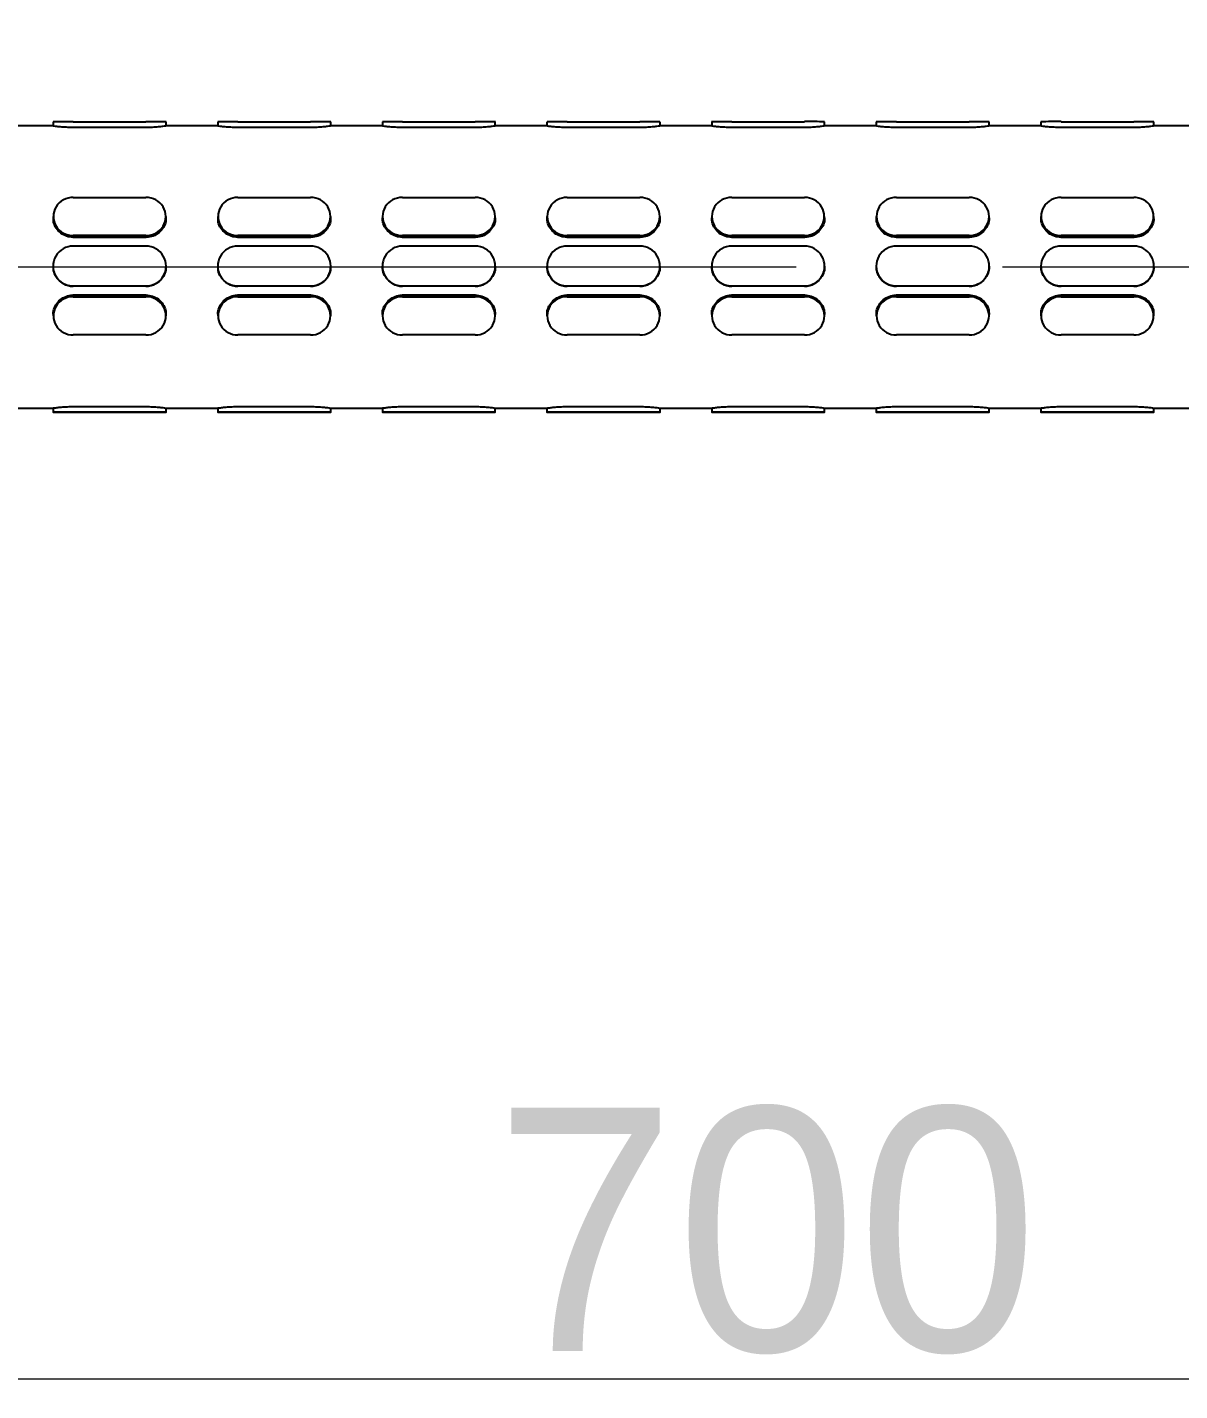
# Model space of a CAD drawing. Extents: x 0 to 3611, y 0 to 2646.
# Drawn here: x 597.8 to 739.7, y 898.7 to 1066.6 of the extents above; entities that cross this region are included whole.
import ezdxf

# ---------------------------------------------------------------- set-up
doc = ezdxf.new("R2010")
doc.units = 0
doc.header["$LTSCALE"] = 10
doc.header["$MEASUREMENT"] = 0
doc.header["$PDMODE"] = 3
doc.header["$PDSIZE"] = -10
doc.linetypes.add('CENTERX2', pattern=[20.32, 12.7, -2.54, 2.54, -2.54])
doc.layers.get('0').update_dxf_attribs({"linetype": 'CONTINUOUS'})
doc.layers.get('DEFPOINTS').update_dxf_attribs({"linetype": 'CONTINUOUS'})
doc.layers.add('10', color=7, linetype='CONTINUOUS')
doc.styles.add('Daelim Dimension', font='')
doc.styles.get('Daelim Dimension').set_extended_font_data('나눔고딕')
doc.dimstyles.new('DEFAULT', dxfattribs={"dimscale": 2, "dimtxt": 2, "dimasz": 2, "dimexe": 0, "dimexo": 2, "dimgap": 1, "dimtad": 1, "dimdec": 0, "dimzin": 9, "dimdsep": 46, "dimtxsty": 'Daelim Dimension', "dimcen": 0.5, "dimclrd": 5, "dimclre": 5, "dimclrt": 256, "dimadec": 1, "dimazin": 0, "dimtfac": 1, "dimtdec": 0, "dimtix": 1, "dimtmove": 0, "dimatfit": 3, "dimfxl": 1, "dimtolj": 1, "dimtzin": 1, "dimlwd": 9, "dimlwe": 9, "dimarcsym": 0})

# ---------------------------------------------------------------- blocks, each defined once
blk = doc.blocks.new('*D6')
at = {"color": 5, "lineweight": 9, "transparency": 16777216}
for p, q in [((428.79, 1059.25), (428.79, 1196.62)), ((432.79, 1196.62), (1034.79, 1196.62)), ((1038.79, 1058.5), (1038.79, 1196.62))]:
    blk.add_line(p, q, dxfattribs=at)
at = {"color": 5, "transparency": 16777216}
for points in [[(432.79, 1197.28), (432.79, 1195.95), (428.79, 1196.62)], [(1034.79, 1197.28), (1034.79, 1195.95), (1038.79, 1196.62)]]:
    blk.add_solid(points, dxfattribs=at)
at = {"layer": 'DEFPOINTS', "color": 0, "transparency": 16777216}
for p in [(1038.79, 1196.62), (428.79, 1055.25), (1038.79, 1054.5)]:
    blk.add_point(p, dxfattribs=at)
at = {"color": 7, "transparency": 16777216, "insert": (733.79, 1214.95), "char_height": 30, "attachment_point": 5, "style": 'Daelim Dimension'}
blk.add_mtext('\\A1;610', dxfattribs=at)
blk = doc.blocks.new('*D2')
at = {"color": 5, "lineweight": 9, "transparency": 16777216}
for p, q in [((338.79, 1056.59), (338.79, 900.12)), ((1038.79, 1033.02), (1038.79, 900.12)), ((342.79, 900.12), (1034.79, 900.12))]:
    blk.add_line(p, q, dxfattribs=at)
at = {"color": 5, "transparency": 16777216}
for points in [[(342.79, 900.79), (342.79, 899.45), (338.79, 900.12)], [(1034.79, 900.79), (1034.79, 899.45), (1038.79, 900.12)]]:
    blk.add_solid(points, dxfattribs=at)
at = {"layer": 'DEFPOINTS', "color": 0, "transparency": 16777216}
for p in [(338.79, 1060.59), (1038.79, 1037.02), (1038.79, 900.12)]:
    blk.add_point(p, dxfattribs=at)
at = {"color": 7, "transparency": 16777216, "insert": (688.79, 918.34), "char_height": 30, "attachment_point": 5, "style": 'Daelim Dimension'}
blk.add_mtext('\\A1;700', dxfattribs=at)

msp = doc.modelspace()

# ---------------------------------------------------------------- linework, layer by layer
at = {"color": 7, "linetype": 'Continuous', "lineweight": 25}
for p, q in [((600.95, 1055), (600.95, 1054.5)), ((603.43, 1055.01), (612.37, 1055.01)), ((614.86, 1054.5), (614.86, 1055)), ((621.22, 1055), (621.22, 1054.5)), ((623.7, 1055.01), (632.65, 1055.01)), ((635.13, 1054.5), (635.13, 1055)), ((641.49, 1055), (641.49, 1054.5)), ((643.98, 1055.01), (652.92, 1055.01)), ((655.4, 1054.5), (655.4, 1055)), ((661.76, 1055), (661.76, 1054.5)), ((664.25, 1055.01), (673.19, 1055.01)), ((675.68, 1054.5), (675.68, 1055)), ((682.04, 1055), (682.04, 1054.5)), ((684.52, 1055.01), (693.46, 1055.01)), ((695.95, 1054.5), (695.95, 1055)), ((702.31, 1055), (702.31, 1054.5)), ((704.79, 1055.01), (713.74, 1055.01)), ((716.22, 1054.5), (716.22, 1055)), ((722.58, 1055), (722.58, 1054.5)), ((725.07, 1055.01), (734.01, 1055.01)), ((736.49, 1054.5), (736.49, 1055)), ((600.97, 1054.5), (594.55, 1054.5)), ((603.43, 1054.34), (612.37, 1054.34)), ((621.24, 1054.5), (614.82, 1054.5)), ((623.7, 1054.34), (632.65, 1054.34)), ((641.52, 1054.5), (635.09, 1054.5)), ((643.98, 1054.34), (652.92, 1054.34)), ((661.79, 1054.5), (655.37, 1054.5)), ((664.25, 1054.34), (673.19, 1054.34)), ((682.06, 1054.5), (675.64, 1054.5)), ((684.52, 1054.34), (693.46, 1054.34)), ((702.33, 1054.5), (695.91, 1054.5)), ((704.79, 1054.34), (713.74, 1054.34)), ((722.61, 1054.5), (716.18, 1054.5)), ((725.07, 1054.34), (734.01, 1054.34)), ((742.88, 1054.5), (736.46, 1054.5)), ((603.43, 1045.66), (612.37, 1045.66)), ((623.7, 1045.66), (632.65, 1045.66)), ((643.98, 1045.66), (652.92, 1045.66)), ((664.25, 1045.66), (673.19, 1045.66)), ((684.52, 1045.66), (693.46, 1045.66)), ((704.79, 1045.66), (713.74, 1045.66)), ((725.07, 1045.66), (734.01, 1045.66)), ((600.95, 1043.33), (600.95, 1043.15)), ((614.86, 1043.15), (614.86, 1043.33)), ((621.22, 1043.33), (621.22, 1043.15)), ((635.13, 1043.15), (635.13, 1043.33)), ((641.49, 1043.33), (641.49, 1043.15)), ((655.4, 1043.15), (655.4, 1043.33)), ((661.76, 1043.33), (661.76, 1043.15)), ((675.68, 1043.15), (675.68, 1043.33)), ((682.04, 1043.33), (682.04, 1043.15)), ((695.95, 1043.15), (695.95, 1043.33)), ((702.31, 1043.33), (702.31, 1043.15)), ((716.22, 1043.15), (716.22, 1043.33)), ((722.58, 1043.33), (722.58, 1043.15)), ((736.49, 1043.15), (736.49, 1043.33)), ((612.37, 1041), (603.43, 1041)), ((612.37, 1040.76), (603.43, 1040.76)), ((632.65, 1041), (623.7, 1041)), ((632.65, 1040.76), (623.7, 1040.76)), ((652.92, 1041), (643.98, 1041)), ((652.92, 1040.76), (643.98, 1040.76)), ((673.19, 1041), (664.25, 1041)), ((673.19, 1040.76), (664.25, 1040.76)), ((693.46, 1041), (684.52, 1041)), ((693.46, 1040.76), (684.52, 1040.76)), ((713.74, 1041), (704.79, 1041)), ((713.74, 1040.76), (704.79, 1040.76)), ((734.01, 1041), (725.07, 1041)), ((734.01, 1040.76), (725.07, 1040.76)), ((603.43, 1039.7), (612.37, 1039.7)), ((623.7, 1039.7), (632.65, 1039.7)), ((643.98, 1039.7), (652.92, 1039.7)), ((664.25, 1039.7), (673.19, 1039.7)), ((684.52, 1039.7), (693.46, 1039.7)), ((704.79, 1039.7), (713.74, 1039.7)), ((725.07, 1039.7), (734.01, 1039.7)), ((600.95, 1037.21), (600.95, 1037.21)), ((614.86, 1037.21), (614.86, 1037.21)), ((621.22, 1037.21), (621.22, 1037.21)), ((635.13, 1037.21), (635.13, 1037.21)), ((641.49, 1037.21), (641.49, 1037.21)), ((655.4, 1037.21), (655.4, 1037.21)), ((661.76, 1037.21), (661.76, 1037.21)), ((675.68, 1037.21), (675.68, 1037.21)), ((682.04, 1037.21), (682.04, 1037.21)), ((695.95, 1037.21), (695.95, 1037.21)), ((702.31, 1037.21), (702.31, 1037.21)), ((716.22, 1037.21), (716.22, 1037.21)), ((722.58, 1037.21), (722.58, 1037.21)), ((736.49, 1037.21), (736.49, 1037.21)), ((612.37, 1034.73), (603.43, 1034.73)), ((612.37, 1034.73), (603.43, 1034.73)), ((603.43, 1033.66), (612.37, 1033.66)), ((603.43, 1033.43), (612.37, 1033.43)), ((632.65, 1034.73), (623.7, 1034.73)), ((632.65, 1034.73), (623.7, 1034.73)), ((623.7, 1033.66), (632.65, 1033.66)), ((623.7, 1033.43), (632.65, 1033.43)), ((652.92, 1034.73), (643.98, 1034.73)), ((652.92, 1034.73), (643.98, 1034.73)), ((643.98, 1033.66), (652.92, 1033.66)), ((643.98, 1033.43), (652.92, 1033.43)), ((673.19, 1034.73), (664.25, 1034.73)), ((673.19, 1034.73), (664.25, 1034.73)), ((664.25, 1033.66), (673.19, 1033.66)), ((664.25, 1033.43), (673.19, 1033.43)), ((693.46, 1034.73), (684.52, 1034.73)), ((693.46, 1034.73), (684.52, 1034.73)), ((684.52, 1033.66), (693.46, 1033.66)), ((684.52, 1033.43), (693.46, 1033.43)), ((713.74, 1034.73), (704.79, 1034.73)), ((713.74, 1034.73), (704.79, 1034.73)), ((704.79, 1033.66), (713.74, 1033.66)), ((704.79, 1033.43), (713.74, 1033.43)), ((734.01, 1034.73), (725.07, 1034.73)), ((734.01, 1034.73), (725.07, 1034.73)), ((725.07, 1033.66), (734.01, 1033.66)), ((725.07, 1033.43), (734.01, 1033.43)), ((600.95, 1031.26), (600.95, 1031.09)), ((614.86, 1031.09), (614.86, 1031.26)), ((621.22, 1031.26), (621.22, 1031.09)), ((635.13, 1031.09), (635.13, 1031.26)), ((641.49, 1031.26), (641.49, 1031.09)), ((655.4, 1031.09), (655.4, 1031.26)), ((661.76, 1031.26), (661.76, 1031.09)), ((675.68, 1031.09), (675.68, 1031.26)), ((682.04, 1031.26), (682.04, 1031.09)), ((695.95, 1031.09), (695.95, 1031.26)), ((702.31, 1031.26), (702.31, 1031.09)), ((716.22, 1031.09), (716.22, 1031.26)), ((722.58, 1031.26), (722.58, 1031.09)), ((736.49, 1031.09), (736.49, 1031.26)), ((612.37, 1028.75), (603.43, 1028.75)), ((632.65, 1028.75), (623.7, 1028.75)), ((652.92, 1028.75), (643.98, 1028.75)), ((673.19, 1028.75), (664.25, 1028.75)), ((693.46, 1028.75), (684.52, 1028.75)), ((713.74, 1028.75), (704.79, 1028.75)), ((734.01, 1028.75), (725.07, 1028.75)), ((594.56, 1019.72), (600.98, 1019.72)), ((600.95, 1019.73), (600.95, 1019.22)), ((603.43, 1019.91), (612.37, 1019.91)), ((614.83, 1019.72), (621.25, 1019.72)), ((614.86, 1019.22), (614.86, 1019.73)), ((621.22, 1019.73), (621.22, 1019.22)), ((623.7, 1019.91), (632.65, 1019.91)), ((635.11, 1019.72), (641.53, 1019.72)), ((635.13, 1019.22), (635.13, 1019.73)), ((641.49, 1019.73), (641.49, 1019.22)), ((643.98, 1019.91), (652.92, 1019.91)), ((655.38, 1019.72), (661.8, 1019.72)), ((655.4, 1019.22), (655.4, 1019.73)), ((661.76, 1019.73), (661.76, 1019.22)), ((664.25, 1019.91), (673.19, 1019.91)), ((675.65, 1019.72), (682.07, 1019.72)), ((675.68, 1019.22), (675.68, 1019.73)), ((682.04, 1019.73), (682.04, 1019.22)), ((684.52, 1019.91), (693.46, 1019.91)), ((695.92, 1019.72), (702.34, 1019.72)), ((695.95, 1019.22), (695.95, 1019.73)), ((702.31, 1019.73), (702.31, 1019.22)), ((704.79, 1019.91), (713.74, 1019.91)), ((716.2, 1019.72), (722.62, 1019.72)), ((716.22, 1019.22), (716.22, 1019.73)), ((722.58, 1019.73), (722.58, 1019.22)), ((725.07, 1019.91), (734.01, 1019.91)), ((736.47, 1019.72), (742.89, 1019.72)), ((736.49, 1019.22), (736.49, 1019.73)), ((603.43, 1019.24), (612.37, 1019.24)), ((612.37, 1019.21), (603.43, 1019.21)), ((623.7, 1019.24), (632.65, 1019.24)), ((632.65, 1019.21), (623.7, 1019.21)), ((643.98, 1019.24), (652.92, 1019.24)), ((652.92, 1019.21), (643.98, 1019.21)), ((664.25, 1019.24), (673.19, 1019.24)), ((673.19, 1019.21), (664.25, 1019.21)), ((684.52, 1019.24), (693.46, 1019.24)), ((693.46, 1019.21), (684.52, 1019.21)), ((704.79, 1019.24), (713.74, 1019.24)), ((713.74, 1019.21), (704.79, 1019.21)), ((725.07, 1019.24), (734.01, 1019.24)), ((734.01, 1019.21), (725.07, 1019.21))]:
    msp.add_line(p, q, dxfattribs=at)
at = {"color": 7, "linetype": 'Continuous', "lineweight": 25, "flags": 128}
for points in [[(603.43, 1019.21), (602.48, 1019.21), (601.67, 1019.21), (601.13, 1019.22), (600.95, 1019.22), (601.13, 1019.23), (601.67, 1019.23), (602.48, 1019.24), (603.43, 1019.24)], [(612.37, 1019.24), (613.32, 1019.24), (614.13, 1019.23), (614.67, 1019.23), (614.86, 1019.22), (614.67, 1019.22), (614.13, 1019.21), (613.32, 1019.21), (612.37, 1019.21)], [(623.7, 1019.21), (622.75, 1019.21), (621.95, 1019.21), (621.41, 1019.22), (621.22, 1019.22), (621.41, 1019.23), (621.95, 1019.23), (622.75, 1019.24), (623.7, 1019.24)], [(632.65, 1019.24), (633.6, 1019.24), (634.4, 1019.23), (634.94, 1019.23), (635.13, 1019.22), (634.94, 1019.22), (634.4, 1019.21), (633.6, 1019.21), (632.65, 1019.21)], [(643.98, 1019.21), (643.02, 1019.21), (642.22, 1019.21), (641.68, 1019.22), (641.49, 1019.22), (641.68, 1019.23), (642.22, 1019.23), (643.02, 1019.24), (643.98, 1019.24)], [(652.92, 1019.24), (653.87, 1019.24), (654.68, 1019.23), (655.21, 1019.23), (655.4, 1019.22), (655.21, 1019.22), (654.68, 1019.21), (653.87, 1019.21), (652.92, 1019.21)], [(664.25, 1019.21), (663.3, 1019.21), (662.49, 1019.21), (661.95, 1019.22), (661.76, 1019.22), (661.95, 1019.23), (662.49, 1019.23), (663.3, 1019.24), (664.25, 1019.24)], [(673.19, 1019.24), (674.14, 1019.24), (674.95, 1019.23), (675.49, 1019.23), (675.68, 1019.22), (675.49, 1019.22), (674.95, 1019.21), (674.14, 1019.21), (673.19, 1019.21)], [(684.52, 1019.21), (683.57, 1019.21), (682.76, 1019.21), (682.22, 1019.22), (682.04, 1019.22), (682.22, 1019.23), (682.76, 1019.23), (683.57, 1019.24), (684.52, 1019.24)], [(693.46, 1019.24), (694.41, 1019.24), (695.22, 1019.23), (695.76, 1019.23), (695.95, 1019.22), (695.76, 1019.22), (695.22, 1019.21), (694.41, 1019.21), (693.46, 1019.21)], [(704.79, 1019.21), (703.84, 1019.21), (703.04, 1019.21), (702.5, 1019.22), (702.31, 1019.22), (702.5, 1019.23), (703.04, 1019.23), (703.84, 1019.24), (704.79, 1019.24)], [(713.74, 1019.24), (714.69, 1019.24), (715.49, 1019.23), (716.03, 1019.23), (716.22, 1019.22), (716.03, 1019.22), (715.49, 1019.21), (714.69, 1019.21), (713.74, 1019.21)], [(725.07, 1019.21), (724.11, 1019.21), (723.31, 1019.21), (722.77, 1019.22), (722.58, 1019.22), (722.77, 1019.23), (723.31, 1019.23), (724.11, 1019.24), (725.07, 1019.24)], [(734.01, 1019.24), (734.96, 1019.24), (735.77, 1019.23), (736.3, 1019.23), (736.49, 1019.22), (736.3, 1019.22), (735.77, 1019.21), (734.96, 1019.21), (734.01, 1019.21)]]:
    msp.add_lwpolyline(points, dxfattribs=at)
at = {"color": 7, "linetype": 'Continuous', "lineweight": 25}
for centre, radius, start, end in [((602.81, 946.69), 108.32, 89.6715, 90.9856), ((612.99, 946.69), 108.32, 89.0144, 90.3285), ((623.08, 946.69), 108.32, 89.6715, 90.9856), ((633.27, 946.69), 108.32, 89.0144, 90.3285), ((643.35, 946.69), 108.32, 89.6715, 90.9856), ((653.54, 946.69), 108.32, 89.0144, 90.3285), ((663.63, 946.69), 108.32, 89.6715, 90.9856), ((673.81, 946.69), 108.32, 89.0144, 90.3285), ((683.9, 946.69), 108.32, 89.6715, 90.9856), ((694.08, 946.69), 108.33, 89.0144, 90.3285), ((704.17, 946.69), 108.32, 89.6715, 90.9856), ((714.36, 946.69), 108.32, 89.0144, 90.3285), ((724.44, 946.69), 108.33, 89.6715, 90.9856), ((734.63, 946.69), 108.32, 89.0144, 90.3285), ((603.31, 1043.33), 2.33, 87.0355, 272.9645), ((612.49, 1043.33), 2.33, 267.0355, 92.9645), ((623.58, 1043.33), 2.33, 87.0355, 272.9645), ((632.77, 1043.33), 2.33, 267.0355, 92.9645), ((643.85, 1043.33), 2.33, 87.0355, 272.9645), ((653.04, 1043.33), 2.33, 267.0357, 92.9643), ((664.13, 1043.33), 2.33, 87.0357, 272.9643), ((673.31, 1043.33), 2.33, 267.0353, 92.9647), ((684.4, 1043.33), 2.33, 87.0353, 272.9647), ((693.58, 1043.33), 2.33, 267.0357, 92.9643), ((704.67, 1043.33), 2.33, 87.0357, 272.9643), ((713.86, 1043.33), 2.33, 267.0357, 92.9643), ((724.94, 1043.33), 2.33, 87.035, 272.965), ((734.13, 1043.33), 2.33, 267.0353, 92.9647), ((603.43, 1037.21), 2.48, 89.9992, 270.0008), ((612.37, 1037.21), 2.48, 269.9992, 90.0008), ((623.7, 1037.21), 2.48, 89.9992, 270.0008), ((632.65, 1037.21), 2.48, 269.9992, 90.0008), ((643.98, 1037.21), 2.48, 89.9992, 270.0008), ((652.92, 1037.21), 2.48, 269.9995, 90.0005), ((664.25, 1037.21), 2.48, 89.9995, 270.0005), ((673.19, 1037.21), 2.48, 269.999, 90.001), ((684.52, 1037.21), 2.48, 89.999, 270.001), ((693.46, 1037.21), 2.48, 269.9995, 90.0005), ((704.79, 1037.21), 2.48, 89.9995, 270.0005), ((713.74, 1037.21), 2.48, 269.9995, 90.0005), ((725.07, 1037.21), 2.48, 89.9988, 270.0012), ((734.01, 1037.21), 2.48, 269.999, 90.001), ((603.32, 1031.09), 2.34, 87.2278, 272.7722), ((612.49, 1031.09), 2.34, 267.2278, 92.7722), ((623.59, 1031.09), 2.34, 87.2278, 272.7722), ((632.76, 1031.09), 2.34, 267.2278, 92.7722), ((643.86, 1031.09), 2.34, 87.2278, 272.7722), ((653.03, 1031.09), 2.34, 267.2281, 92.7719), ((664.13, 1031.09), 2.34, 87.2281, 272.7719), ((673.3, 1031.09), 2.34, 267.2276, 92.7724), ((684.41, 1031.09), 2.34, 87.2276, 272.7724), ((693.58, 1031.09), 2.34, 267.2281, 92.7719), ((704.68, 1031.09), 2.34, 87.2281, 272.7719), ((713.85, 1031.09), 2.34, 267.2281, 92.7719), ((724.95, 1031.09), 2.34, 87.2274, 272.7726), ((734.12, 1031.09), 2.34, 267.2276, 92.7724)]:
    msp.add_arc(centre, radius, start, end, dxfattribs=at)
for points, knots in [([(600.97, 1054.5), (600.97, 1054.5), (600.94, 1054.51), (601.16, 1054.48), (601.63, 1054.42), (602.32, 1054.37), (602.96, 1054.34), (603.33, 1054.34), (603.43, 1054.34)], [0, 0, 0, 0, 0.046437, 0.264389, 0.483112, 0.703781, 0.924572, 1, 1, 1, 1]), ([(612.37, 1054.34), (612.65, 1054.34), (613.21, 1054.35), (613.95, 1054.4), (614.51, 1054.46), (614.82, 1054.5), (614.82, 1054.5), (614.82, 1054.5)], [0, 0, 0, 0, 0.218967, 0.437885, 0.65821, 0.879474, 1, 1, 1, 1]), ([(621.24, 1054.5), (621.24, 1054.5), (621.21, 1054.51), (621.43, 1054.48), (621.9, 1054.42), (622.59, 1054.37), (623.23, 1054.34), (623.61, 1054.34), (623.7, 1054.34)], [0, 0, 0, 0, 0.046437, 0.264389, 0.483112, 0.703781, 0.924572, 1, 1, 1, 1]), ([(632.65, 1054.34), (632.92, 1054.34), (633.48, 1054.35), (634.22, 1054.4), (634.78, 1054.46), (635.09, 1054.5), (635.09, 1054.5), (635.09, 1054.5)], [0, 0, 0, 0, 0.218967, 0.437885, 0.65821, 0.879474, 1, 1, 1, 1]), ([(641.52, 1054.5), (641.51, 1054.5), (641.48, 1054.51), (641.71, 1054.48), (642.17, 1054.42), (642.87, 1054.37), (643.51, 1054.34), (643.88, 1054.34), (643.98, 1054.34)], [0, 0, 0, 0, 0.046437, 0.264389, 0.483112, 0.703781, 0.924572, 1, 1, 1, 1]), ([(652.92, 1054.34), (653.2, 1054.34), (653.75, 1054.35), (654.49, 1054.4), (655.05, 1054.46), (655.36, 1054.5), (655.37, 1054.5), (655.37, 1054.5)], [0, 0, 0, 0, 0.218972, 0.437886, 0.658209, 0.879473, 1, 1, 1, 1]), ([(661.79, 1054.5), (661.78, 1054.5), (661.76, 1054.51), (661.98, 1054.48), (662.45, 1054.42), (663.14, 1054.37), (663.78, 1054.34), (664.15, 1054.34), (664.25, 1054.34)], [0, 0, 0, 0, 0.0464371, 0.2643882, 0.4831112, 0.703781, 0.9245719, 1, 1, 1, 1]), ([(673.19, 1054.34), (673.47, 1054.34), (674.02, 1054.35), (674.77, 1054.4), (675.32, 1054.46), (675.64, 1054.5), (675.64, 1054.5), (675.64, 1054.5)], [0, 0, 0, 0, 0.218971, 0.437884, 0.658211, 0.879474, 1, 1, 1, 1]), ([(682.06, 1054.5), (682.06, 1054.5), (682.03, 1054.51), (682.25, 1054.48), (682.72, 1054.42), (683.41, 1054.37), (684.05, 1054.34), (684.42, 1054.34), (684.52, 1054.34)], [0, 0, 0, 0, 0.046437, 0.26439, 0.483112, 0.703782, 0.924572, 1, 1, 1, 1]), ([(693.46, 1054.34), (693.74, 1054.34), (694.3, 1054.35), (695.04, 1054.4), (695.6, 1054.46), (695.91, 1054.5), (695.91, 1054.5), (695.91, 1054.5)], [0, 0, 0, 0, 0.218964, 0.437886, 0.658208, 0.879473, 1, 1, 1, 1]), ([(702.33, 1054.5), (702.33, 1054.5), (702.3, 1054.51), (702.52, 1054.48), (702.99, 1054.42), (703.68, 1054.37), (704.32, 1054.34), (704.7, 1054.34), (704.79, 1054.34)], [0, 0, 0, 0, 0.046437, 0.26439, 0.483112, 0.703782, 0.924572, 1, 1, 1, 1]), ([(713.74, 1054.34), (714.01, 1054.34), (714.57, 1054.35), (715.31, 1054.4), (715.87, 1054.46), (716.18, 1054.5), (716.18, 1054.5), (716.18, 1054.5)], [0, 0, 0, 0, 0.218971, 0.437885, 0.658207, 0.879474, 1, 1, 1, 1]), ([(722.61, 1054.5), (722.6, 1054.5), (722.57, 1054.51), (722.8, 1054.48), (723.26, 1054.42), (723.96, 1054.37), (724.6, 1054.34), (724.97, 1054.34), (725.07, 1054.34)], [0, 0, 0, 0, 0.0464373, 0.2643898, 0.4831119, 0.7037746, 0.9245722, 1, 1, 1, 1]), ([(734.01, 1054.34), (734.29, 1054.34), (734.84, 1054.35), (735.58, 1054.4), (736.14, 1054.46), (736.45, 1054.5), (736.46, 1054.5), (736.46, 1054.5)], [0, 0, 0, 0, 0.218971, 0.437884, 0.658211, 0.879474, 1, 1, 1, 1]), ([(603.43, 1040.76), (603.15, 1040.79), (602.6, 1040.84), (601.85, 1041.26), (601.3, 1041.87), (600.98, 1042.54), (600.98, 1042.98), (600.98, 1043.15)], [0, 0, 0, 0, 0.21325, 0.426444, 0.641012, 0.856495, 1, 1, 1, 1]), ([(614.83, 1043.15), (614.84, 1043.06), (614.87, 1042.72), (614.65, 1042.12), (614.18, 1041.45), (613.48, 1040.97), (612.84, 1040.78), (612.47, 1040.76), (612.37, 1040.76)], [0, 0, 0, 0, 0.070496, 0.282949, 0.496153, 0.711255, 0.926475, 1, 1, 1, 1]), ([(623.7, 1040.76), (623.42, 1040.79), (622.87, 1040.84), (622.13, 1041.26), (621.57, 1041.87), (621.25, 1042.54), (621.25, 1042.98), (621.25, 1043.15)], [0, 0, 0, 0, 0.21325, 0.426444, 0.641012, 0.856495, 1, 1, 1, 1]), ([(635.1, 1043.15), (635.11, 1043.06), (635.14, 1042.72), (634.92, 1042.12), (634.45, 1041.45), (633.76, 1040.97), (633.12, 1040.78), (632.74, 1040.76), (632.65, 1040.76)], [0, 0, 0, 0, 0.070496, 0.282951, 0.496155, 0.711255, 0.926479, 1, 1, 1, 1]), ([(643.98, 1040.76), (643.7, 1040.79), (643.14, 1040.84), (642.4, 1041.26), (641.84, 1041.87), (641.52, 1042.54), (641.52, 1042.98), (641.52, 1043.15)], [0, 0, 0, 0, 0.21325, 0.426444, 0.641012, 0.856495, 1, 1, 1, 1]), ([(655.37, 1043.15), (655.38, 1043.06), (655.42, 1042.72), (655.19, 1042.12), (654.72, 1041.45), (654.03, 1040.97), (653.39, 1040.78), (653.01, 1040.76), (652.92, 1040.76)], [0, 0, 0, 0, 0.070496, 0.282948, 0.496153, 0.711255, 0.926475, 1, 1, 1, 1]), ([(664.25, 1040.76), (663.97, 1040.79), (663.41, 1040.84), (662.67, 1041.26), (662.11, 1041.87), (661.79, 1042.54), (661.79, 1042.98), (661.79, 1043.15)], [0, 0, 0, 0, 0.21325, 0.426445, 0.641011, 0.856494, 1, 1, 1, 1]), ([(675.64, 1043.15), (675.65, 1043.06), (675.69, 1042.72), (675.46, 1042.12), (674.99, 1041.45), (674.3, 1040.97), (673.66, 1040.78), (673.29, 1040.76), (673.19, 1040.76)], [0, 0, 0, 0, 0.070496, 0.28295, 0.496154, 0.711255, 0.926475, 1, 1, 1, 1]), ([(684.52, 1040.76), (684.24, 1040.79), (683.69, 1040.84), (682.94, 1041.26), (682.39, 1041.87), (682.07, 1042.54), (682.07, 1042.98), (682.07, 1043.15)], [0, 0, 0, 0, 0.213249, 0.426443, 0.641013, 0.856495, 1, 1, 1, 1]), ([(695.92, 1043.15), (695.93, 1043.06), (695.96, 1042.72), (695.74, 1042.12), (695.27, 1041.45), (694.57, 1040.97), (693.93, 1040.78), (693.56, 1040.76), (693.46, 1040.76)], [0, 0, 0, 0, 0.070496, 0.282952, 0.496157, 0.711254, 0.926482, 1, 1, 1, 1]), ([(704.79, 1040.76), (704.51, 1040.79), (703.96, 1040.84), (703.22, 1041.26), (702.66, 1041.87), (702.34, 1042.54), (702.34, 1042.98), (702.34, 1043.15)], [0, 0, 0, 0, 0.21325, 0.426445, 0.641011, 0.856494, 1, 1, 1, 1]), ([(716.19, 1043.15), (716.2, 1043.06), (716.23, 1042.72), (716.01, 1042.12), (715.54, 1041.45), (714.85, 1040.97), (714.21, 1040.78), (713.83, 1040.76), (713.74, 1040.76)], [0, 0, 0, 0, 0.070496, 0.28295, 0.496154, 0.711255, 0.926475, 1, 1, 1, 1]), ([(725.07, 1040.76), (724.79, 1040.79), (724.23, 1040.84), (723.49, 1041.26), (722.93, 1041.87), (722.61, 1042.54), (722.61, 1042.98), (722.61, 1043.15)], [0, 0, 0, 0, 0.213249, 0.426443, 0.641013, 0.856495, 1, 1, 1, 1]), ([(736.46, 1043.15), (736.47, 1043.06), (736.51, 1042.72), (736.28, 1042.12), (735.81, 1041.45), (735.12, 1040.97), (734.48, 1040.78), (734.1, 1040.76), (734.01, 1040.76)], [0, 0, 0, 0, 0.070496, 0.28295, 0.496154, 0.711255, 0.926475, 1, 1, 1, 1]), ([(603.43, 1034.73), (603.15, 1034.75), (602.6, 1034.81), (601.85, 1035.23), (601.3, 1035.86), (600.98, 1036.56), (600.98, 1037.03), (600.98, 1037.21)], [0, 0, 0, 0, 0.21325, 0.426444, 0.641012, 0.856495, 1, 1, 1, 1]), ([(614.83, 1037.21), (614.84, 1037.12), (614.87, 1036.75), (614.65, 1036.12), (614.18, 1035.43), (613.48, 1034.94), (612.84, 1034.74), (612.47, 1034.73), (612.37, 1034.73)], [0, 0, 0, 0, 0.070497, 0.282949, 0.496153, 0.711255, 0.926475, 1, 1, 1, 1]), ([(623.7, 1034.73), (623.42, 1034.75), (622.87, 1034.81), (622.13, 1035.23), (621.57, 1035.86), (621.25, 1036.56), (621.25, 1037.03), (621.25, 1037.21)], [0, 0, 0, 0, 0.21325, 0.426444, 0.641012, 0.856495, 1, 1, 1, 1]), ([(635.1, 1037.21), (635.11, 1037.12), (635.14, 1036.75), (634.92, 1036.12), (634.45, 1035.43), (633.76, 1034.94), (633.12, 1034.74), (632.74, 1034.73), (632.65, 1034.73)], [0, 0, 0, 0, 0.070497, 0.282951, 0.496155, 0.711255, 0.926479, 1, 1, 1, 1]), ([(643.98, 1034.73), (643.7, 1034.75), (643.14, 1034.81), (642.4, 1035.23), (641.84, 1035.86), (641.52, 1036.56), (641.52, 1037.03), (641.52, 1037.21)], [0, 0, 0, 0, 0.21325, 0.426444, 0.641012, 0.856495, 1, 1, 1, 1]), ([(655.37, 1037.21), (655.38, 1037.12), (655.42, 1036.75), (655.19, 1036.12), (654.72, 1035.43), (654.03, 1034.94), (653.39, 1034.74), (653.01, 1034.73), (652.92, 1034.73)], [0, 0, 0, 0, 0.070497, 0.282948, 0.496153, 0.711255, 0.926475, 1, 1, 1, 1]), ([(664.25, 1034.73), (663.97, 1034.75), (663.41, 1034.81), (662.67, 1035.23), (662.11, 1035.86), (661.79, 1036.56), (661.79, 1037.03), (661.79, 1037.21)], [0, 0, 0, 0, 0.21325, 0.426445, 0.641011, 0.856495, 1, 1, 1, 1]), ([(675.64, 1037.21), (675.65, 1037.12), (675.69, 1036.75), (675.46, 1036.12), (674.99, 1035.43), (674.3, 1034.94), (673.66, 1034.74), (673.29, 1034.73), (673.19, 1034.73)], [0, 0, 0, 0, 0.070497, 0.28295, 0.496154, 0.711255, 0.926475, 1, 1, 1, 1]), ([(684.52, 1034.73), (684.24, 1034.75), (683.69, 1034.81), (682.94, 1035.23), (682.39, 1035.86), (682.07, 1036.56), (682.07, 1037.03), (682.07, 1037.21)], [0, 0, 0, 0, 0.213249, 0.426443, 0.641013, 0.856496, 1, 1, 1, 1]), ([(695.92, 1037.21), (695.93, 1037.12), (695.96, 1036.75), (695.74, 1036.12), (695.27, 1035.43), (694.57, 1034.94), (693.93, 1034.74), (693.56, 1034.73), (693.46, 1034.73)], [0, 0, 0, 0, 0.070497, 0.282952, 0.496157, 0.711254, 0.926482, 1, 1, 1, 1]), ([(704.79, 1034.73), (704.51, 1034.75), (703.96, 1034.81), (703.22, 1035.23), (702.66, 1035.86), (702.34, 1036.56), (702.34, 1037.03), (702.34, 1037.21)], [0, 0, 0, 0, 0.21325, 0.426445, 0.641011, 0.856495, 1, 1, 1, 1]), ([(716.19, 1037.21), (716.2, 1037.12), (716.23, 1036.75), (716.01, 1036.12), (715.54, 1035.43), (714.85, 1034.94), (714.21, 1034.74), (713.83, 1034.73), (713.74, 1034.73)], [0, 0, 0, 0, 0.070497, 0.28295, 0.496154, 0.711255, 0.926475, 1, 1, 1, 1]), ([(725.07, 1034.73), (724.79, 1034.75), (724.23, 1034.81), (723.49, 1035.23), (722.93, 1035.86), (722.61, 1036.56), (722.61, 1037.03), (722.61, 1037.21)], [0, 0, 0, 0, 0.213249, 0.426443, 0.641013, 0.856496, 1, 1, 1, 1]), ([(736.46, 1037.21), (736.47, 1037.12), (736.51, 1036.75), (736.28, 1036.12), (735.81, 1035.43), (735.12, 1034.94), (734.48, 1034.74), (734.1, 1034.73), (734.01, 1034.73)], [0, 0, 0, 0, 0.070497, 0.28295, 0.496154, 0.711255, 0.926475, 1, 1, 1, 1]), ([(600.98, 1031.26), (600.97, 1031.35), (600.93, 1031.69), (601.16, 1032.29), (601.63, 1032.96), (602.32, 1033.45), (602.96, 1033.64), (603.33, 1033.65), (603.43, 1033.66)], [0, 0, 0, 0, 0.070496, 0.282949, 0.496153, 0.711255, 0.926475, 1, 1, 1, 1]), ([(612.37, 1033.66), (612.65, 1033.63), (613.21, 1033.58), (613.95, 1033.16), (614.51, 1032.55), (614.83, 1031.88), (614.83, 1031.43), (614.83, 1031.26)], [0, 0, 0, 0, 0.213246, 0.426443, 0.641012, 0.856494, 1, 1, 1, 1]), ([(621.25, 1031.26), (621.24, 1031.35), (621.21, 1031.69), (621.43, 1032.29), (621.9, 1032.96), (622.59, 1033.45), (623.23, 1033.64), (623.61, 1033.65), (623.7, 1033.66)], [0, 0, 0, 0, 0.070496, 0.282949, 0.496153, 0.711255, 0.926475, 1, 1, 1, 1]), ([(632.65, 1033.66), (632.92, 1033.63), (633.48, 1033.58), (634.22, 1033.16), (634.78, 1032.55), (635.1, 1031.88), (635.1, 1031.43), (635.1, 1031.26)], [0, 0, 0, 0, 0.213246, 0.426443, 0.641012, 0.856494, 1, 1, 1, 1]), ([(641.52, 1031.26), (641.51, 1031.35), (641.48, 1031.69), (641.7, 1032.29), (642.17, 1032.96), (642.87, 1033.45), (643.51, 1033.64), (643.88, 1033.65), (643.98, 1033.66)], [0, 0, 0, 0, 0.070496, 0.282949, 0.496153, 0.711255, 0.926475, 1, 1, 1, 1]), ([(652.92, 1033.66), (653.2, 1033.63), (653.75, 1033.58), (654.49, 1033.16), (655.05, 1032.55), (655.37, 1031.88), (655.37, 1031.43), (655.37, 1031.26)], [0, 0, 0, 0, 0.21325, 0.426445, 0.641011, 0.856494, 1, 1, 1, 1]), ([(661.79, 1031.26), (661.79, 1031.35), (661.75, 1031.69), (661.98, 1032.29), (662.45, 1032.96), (663.14, 1033.45), (663.78, 1033.64), (664.15, 1033.65), (664.25, 1033.66)], [0, 0, 0, 0, 0.070496, 0.282948, 0.496153, 0.711255, 0.926475, 1, 1, 1, 1]), ([(673.19, 1033.66), (673.47, 1033.63), (674.02, 1033.58), (674.77, 1033.16), (675.32, 1032.55), (675.64, 1031.88), (675.64, 1031.43), (675.64, 1031.26)], [0, 0, 0, 0, 0.213249, 0.426443, 0.641013, 0.856495, 1, 1, 1, 1]), ([(682.07, 1031.26), (682.06, 1031.35), (682.02, 1031.69), (682.25, 1032.29), (682.72, 1032.96), (683.41, 1033.45), (684.05, 1033.64), (684.42, 1033.65), (684.52, 1033.66)], [0, 0, 0, 0, 0.070496, 0.282949, 0.496154, 0.711256, 0.926475, 1, 1, 1, 1]), ([(693.46, 1033.66), (693.74, 1033.63), (694.3, 1033.58), (695.04, 1033.16), (695.6, 1032.55), (695.92, 1031.88), (695.92, 1031.43), (695.92, 1031.26)], [0, 0, 0, 0, 0.213243, 0.426444, 0.641011, 0.856494, 1, 1, 1, 1]), ([(702.34, 1031.26), (702.33, 1031.35), (702.3, 1031.69), (702.52, 1032.29), (702.99, 1032.96), (703.68, 1033.45), (704.32, 1033.64), (704.7, 1033.65), (704.79, 1033.66)], [0, 0, 0, 0, 0.070496, 0.28295, 0.496154, 0.711256, 0.926475, 1, 1, 1, 1]), ([(713.74, 1033.66), (714.01, 1033.63), (714.57, 1033.58), (715.31, 1033.16), (715.87, 1032.55), (716.19, 1031.88), (716.19, 1031.43), (716.19, 1031.26)], [0, 0, 0, 0, 0.21325, 0.426444, 0.641009, 0.856494, 1, 1, 1, 1]), ([(722.61, 1031.26), (722.6, 1031.35), (722.57, 1031.69), (722.79, 1032.29), (723.26, 1032.96), (723.96, 1033.45), (724.6, 1033.64), (724.97, 1033.65), (725.07, 1033.66)], [0, 0, 0, 0, 0.070496, 0.282949, 0.496153, 0.711249, 0.926475, 1, 1, 1, 1]), ([(734.01, 1033.66), (734.29, 1033.63), (734.84, 1033.58), (735.58, 1033.16), (736.14, 1032.55), (736.46, 1031.88), (736.46, 1031.43), (736.46, 1031.26)], [0, 0, 0, 0, 0.213249, 0.426443, 0.641013, 0.856495, 1, 1, 1, 1]), ([(600.98, 1019.73), (600.97, 1019.72), (600.93, 1019.72), (601.16, 1019.76), (601.63, 1019.82), (602.32, 1019.88), (602.96, 1019.91), (603.33, 1019.91), (603.43, 1019.91)], [0, 0, 0, 0, 0.094163, 0.301207, 0.508982, 0.718607, 0.928347, 1, 1, 1, 1]), ([(612.37, 1019.91), (612.65, 1019.91), (613.21, 1019.9), (613.95, 1019.84), (614.51, 1019.78), (614.84, 1019.73), (614.83, 1019.73), (614.83, 1019.72)], [0, 0, 0, 0, 0.207998, 0.415949, 0.625236, 0.835416, 1, 1, 1, 1]), ([(621.25, 1019.73), (621.24, 1019.72), (621.2, 1019.72), (621.43, 1019.76), (621.9, 1019.82), (622.59, 1019.88), (623.23, 1019.91), (623.61, 1019.91), (623.7, 1019.91)], [0, 0, 0, 0, 0.094163, 0.301207, 0.508982, 0.718607, 0.928347, 1, 1, 1, 1]), ([(632.65, 1019.91), (632.92, 1019.91), (633.48, 1019.9), (634.22, 1019.84), (634.78, 1019.78), (635.11, 1019.73), (635.11, 1019.73), (635.11, 1019.72)], [0, 0, 0, 0, 0.207998, 0.415949, 0.625236, 0.835416, 1, 1, 1, 1]), ([(641.53, 1019.73), (641.51, 1019.72), (641.47, 1019.72), (641.7, 1019.76), (642.17, 1019.82), (642.87, 1019.88), (643.51, 1019.91), (643.88, 1019.91), (643.98, 1019.91)], [0, 0, 0, 0, 0.094163, 0.301207, 0.508982, 0.718607, 0.928347, 1, 1, 1, 1]), ([(652.92, 1019.91), (653.2, 1019.91), (653.75, 1019.9), (654.49, 1019.84), (655.05, 1019.78), (655.38, 1019.73), (655.38, 1019.73), (655.38, 1019.72)], [0, 0, 0, 0, 0.208002, 0.41595, 0.625235, 0.835416, 1, 1, 1, 1]), ([(661.8, 1019.73), (661.79, 1019.72), (661.75, 1019.72), (661.97, 1019.76), (662.45, 1019.82), (663.14, 1019.88), (663.78, 1019.91), (664.15, 1019.91), (664.25, 1019.91)], [0, 0, 0, 0, 0.094163, 0.301206, 0.508982, 0.718607, 0.928347, 1, 1, 1, 1]), ([(673.19, 1019.91), (673.47, 1019.91), (674.02, 1019.9), (674.77, 1019.84), (675.33, 1019.78), (675.65, 1019.73), (675.65, 1019.73), (675.65, 1019.72)], [0, 0, 0, 0, 0.208001, 0.415948, 0.625238, 0.835417, 1, 1, 1, 1]), ([(682.07, 1019.73), (682.06, 1019.72), (682.02, 1019.72), (682.25, 1019.76), (682.72, 1019.82), (683.41, 1019.88), (684.05, 1019.91), (684.42, 1019.91), (684.52, 1019.91)], [0, 0, 0, 0, 0.094163, 0.301207, 0.508983, 0.718607, 0.928347, 1, 1, 1, 1]), ([(693.46, 1019.91), (693.74, 1019.91), (694.3, 1019.9), (695.04, 1019.84), (695.6, 1019.78), (695.93, 1019.73), (695.92, 1019.73), (695.92, 1019.72)], [0, 0, 0, 0, 0.207995, 0.41595, 0.625235, 0.835416, 1, 1, 1, 1]), ([(702.34, 1019.73), (702.33, 1019.72), (702.29, 1019.72), (702.52, 1019.76), (702.99, 1019.82), (703.68, 1019.88), (704.32, 1019.91), (704.7, 1019.91), (704.79, 1019.91)], [0, 0, 0, 0, 0.094164, 0.301208, 0.508983, 0.718608, 0.928347, 1, 1, 1, 1]), ([(713.74, 1019.91), (714.01, 1019.91), (714.57, 1019.9), (715.31, 1019.84), (715.87, 1019.78), (716.2, 1019.73), (716.2, 1019.73), (716.2, 1019.72)], [0, 0, 0, 0, 0.208002, 0.415949, 0.625234, 0.835417, 1, 1, 1, 1]), ([(722.62, 1019.73), (722.6, 1019.72), (722.56, 1019.72), (722.79, 1019.76), (723.26, 1019.82), (723.96, 1019.88), (724.6, 1019.91), (724.97, 1019.91), (725.07, 1019.91)], [0, 0, 0, 0, 0.094163, 0.301207, 0.508982, 0.718601, 0.928347, 1, 1, 1, 1]), ([(734.01, 1019.91), (734.29, 1019.91), (734.84, 1019.9), (735.58, 1019.84), (736.14, 1019.78), (736.47, 1019.73), (736.47, 1019.73), (736.47, 1019.72)], [0, 0, 0, 0, 0.208001, 0.415948, 0.625238, 0.835417, 1, 1, 1, 1])]:
    msp.add_open_spline(points, degree=3, knots=knots, dxfattribs=at)
at = {"layer": '10', "color": 1, "linetype": 'CENTERX2', "lineweight": 18}
msp.add_line((362.25, 1037.11), (1061.03, 1037.11), dxfattribs=at)

# ---------------------------------------------------------------- dimensions: what is measured, and where the dimension line sits
for base, p1, p2, text, picture, middle in [((1038.79, 1196.62), (428.79, 1055.25), (1038.79, 1054.5), '610', '*D6', (733.79, 1214.95)), ((1038.79, 900.12), (338.79, 1060.59), (1038.79, 1037.02), '700', '*D2', (688.79, 918.34))]:
    dim = msp.add_linear_dim(base=base, p1=p1, p2=p2, text=text, dimstyle='DEFAULT', override={"dimtxt": 15, "dimclrd": 5, "dimclre": 5, "dimclrt": 7})
    dim.commit()
    dim.dimension.update_dxf_attribs({"geometry": picture, "text_midpoint": middle})

doc.saveas('drawing.dxf')
